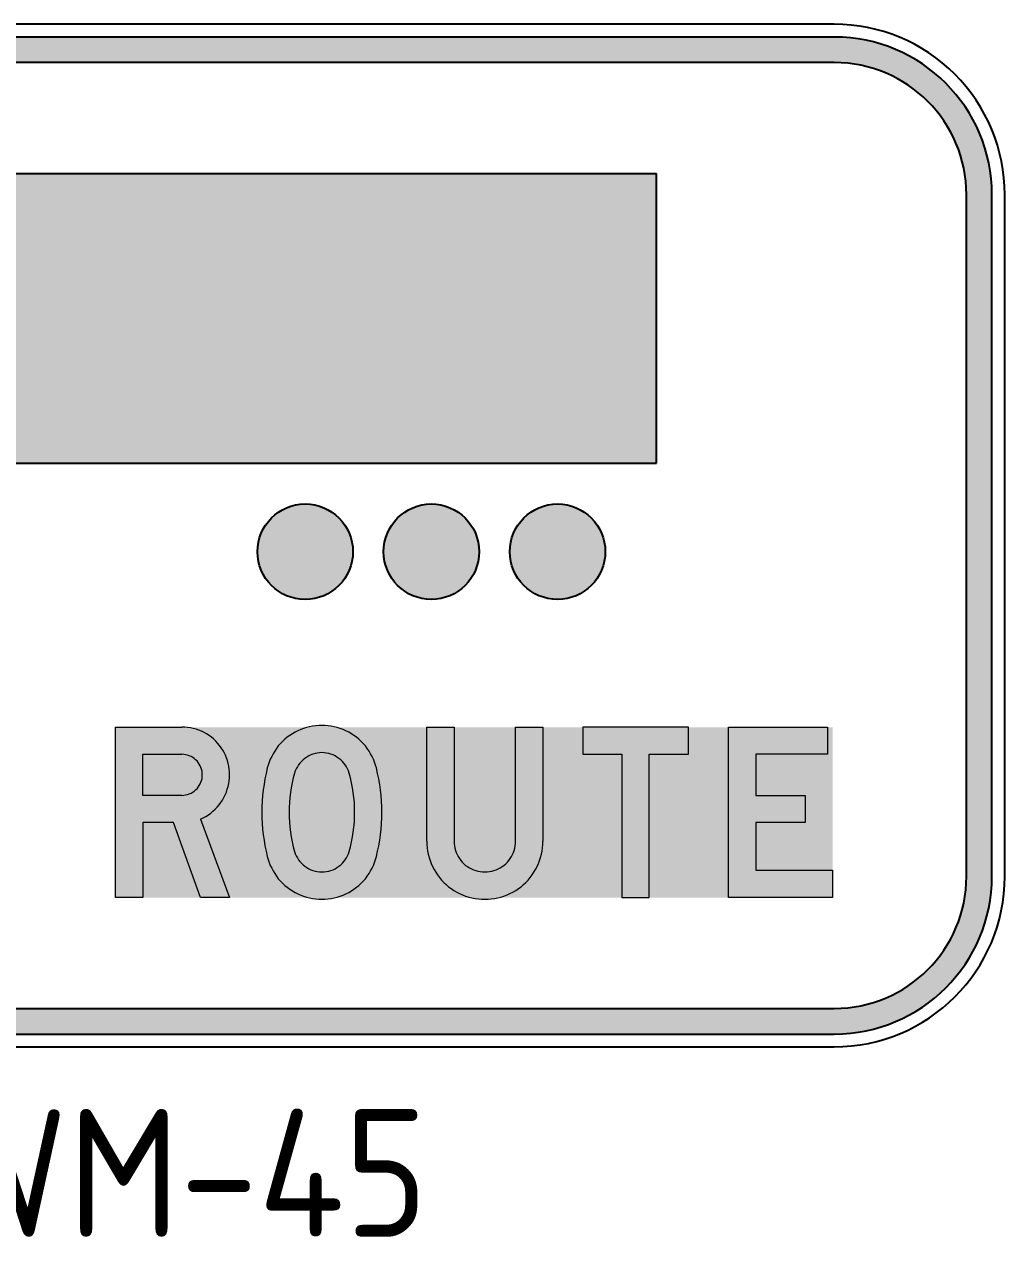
# Model space of a CAD drawing. Extents: x 273.5 to 311.8, y 100.2 to 123.9.
# Drawn here: x 292.65 to 311.81, y 100.18 to 123.89 of the extents above; entities that cross this region are included whole.
import ezdxf
from ezdxf.enums import TextEntityAlignment as Align

# ---------------------------------------------------------------- set-up
doc = ezdxf.new("R2010")
doc.units = 0
doc.header["$LTSCALE"] = 12
doc.header["$MEASUREMENT"] = 0
doc.layers.add('L18', color=4, linetype='CONTINUOUS')
doc.layers.add('T25', color=1, linetype='CONTINUOUS')
doc.styles.add('ISO', font='iso')

msp = doc.modelspace()

# ---------------------------------------------------------------- hatches: boundary and pattern name
at = {"layer": 'L18'}
h = msp.add_hatch(color=256, dxfattribs=at)
edge = h.paths.add_edge_path(flags=16)
edge.add_line((311.0623909485686, 107.2241624830138), (311.0623909485686, 120.5575599830138))
edge.add_arc((308.4790584485686, 120.5575599830138), 2.583332499999983, 0, 90)
edge.add_line((308.4790584485686, 123.1408924830138), (276.8122184485686, 123.1408924830138))
edge.add_arc((276.8122184485686, 120.5575599830138), 2.583332499999983, 90, 180.0000000000003)
edge.add_line((274.2288859485686, 120.5575599830138), (274.2288859485686, 107.2241624830138))
edge.add_arc((276.8122184485686, 107.2241624830138), 2.583332499999983, 180, 270)
edge.add_line((276.8122184485686, 104.6408299830138), (308.4790584485686, 104.6408299830138))
edge.add_arc((308.4790584485687, 107.2241624830139), 2.58333250000004, 269.9999999999987, 359.9999999999991)
edge = h.paths.add_edge_path()
edge.add_line((311.5623909485686, 107.2241624830138), (311.5623909485686, 120.5575599830138))
edge.add_arc((308.4790584485686, 120.5575599830138), 3.083332499999983, 0, 90)
edge.add_line((308.4790584485686, 123.6408924830138), (276.8122184485686, 123.6408924830138))
edge.add_arc((276.8122184485686, 120.5575599830138), 3.083332499999997, 90, 180)
edge.add_line((273.7288859485686, 120.5575599830138), (273.7288859485686, 107.2241624830138))
edge.add_arc((276.8122184485686, 107.2241624830138), 3.083332499999983, 180, 270)
edge.add_line((276.8122184485686, 104.1408299830138), (308.4790584485686, 104.1408299830138))
edge.add_arc((308.4790584485687, 107.2241624830138), 3.083332500000026, 269.9999999999989, 359.9999999999995)
h = msp.add_hatch(color=256, dxfattribs=at)
edge = h.paths.add_edge_path()
edge.add_arc((283.1705910735687, 113.5741929830138), 0.9333380000000046, 0, 360)
edge = h.paths.add_edge_path()
edge.add_arc((288.0039485735687, 113.5741929830138), 0.9333380000000046, 0, 360)
edge = h.paths.add_edge_path()
edge.add_arc((290.4706275735687, 113.5741929830138), 0.9333380000000046, 0, 360)
edge = h.paths.add_edge_path()
edge.add_arc((298.1373242401938, 113.5741929830138), 0.9333380000000046, 0, 360)
edge = h.paths.add_edge_path()
edge.add_arc((300.6040115735688, 113.5741929830138), 0.9333380000000046, 0, 360)
edge = h.paths.add_edge_path()
edge.add_arc((303.0706905735688, 113.5741929830138), 0.9333380000000046, 0, 360)
h.paths.add_polyline_path([(286.0706055735687, 115.3075349830138), (305.0040335735688, 115.3075349830138), (305.0040335735688, 120.9742299830139), (286.0706055735687, 120.9742299830139)])
edge = h.paths.add_edge_path()
edge.add_line((280.6372450735687, 113.5741929830138), (281.7372505735687, 113.5741929830138))
edge.add_arc((283.1705910735687, 113.5741929830138), 1.433340500000007, 90, 180, ccw=False)
edge.add_line((283.1705910735687, 115.0075334830138), (284.2372630735687, 115.0075334830138))
edge.add_line((284.2372630735687, 115.0075334830138), (284.2372630735687, 118.9742199830139))
edge.add_arc((283.9039280735687, 118.9742199830139), 0.3333350000000016, 0, 90)
edge.add_line((283.9039280735687, 119.3075549830138), (282.4203898536472, 119.3075549830138))
edge.add_arc((282.4203898536472, 118.9742199830139), 0.3333350000000016, 89.99999999999997, 156)
edge.add_line((282.1158731785239, 119.1097995419335), (281.1874313127515, 117.0244849689766))
edge.add_arc((280.8829146376282, 117.1600645278963), 0.3333350000000016, 300, 336, ccw=False)
edge.add_line((281.0495821376282, 116.8713879499258), (280.4705775735687, 116.537099509004))
edge.add_arc((280.6372450735687, 116.2484229310335), 0.3333350000000016, 120, 180)
edge.add_line((280.3039100735687, 116.2484229310335), (280.3039100735687, 113.9075279830138))
edge.add_arc((280.6372450735687, 113.9075279830138), 0.3333350000000016, 180, 270)
edge = h.paths.add_edge_path(flags=16)
edge.add_line((282.4629547681562, 118.7420082624737), (281.973200765559, 117.6420027624737))
edge.add_arc((282.1254591031206, 117.5742129830139), 0.1666675000000008, 156, 269.9999999999999)
edge.add_line((282.1254591031206, 117.4075454830138), (283.6039265735687, 117.4075454830138))
edge.add_arc((283.6039265735687, 117.5742129830138), 0.1666675000000008, 269.9999999999999, 360)
edge.add_line((283.7705940735687, 117.5742129830138), (283.7705940735687, 118.6742184830138))
edge.add_arc((283.6039265735687, 118.6742184830138), 0.1666675000000008, 0, 89.99999999999987)
edge.add_line((283.6039265735687, 118.8408859830138), (282.6152131057178, 118.8408859830138))
edge.add_arc((282.6152131057178, 118.6742184830138), 0.1666675000000008, 89.99999999999993, 156)
h.paths.add_polyline_path([(284.6372650735687, 115.0075334830138), (286.901336727057, 115.0075334830138), (286.901336727057, 114.5075309830138), (284.6372650735687, 114.5075309830138)])
h = msp.add_hatch(color=256, dxfattribs=at)
h.paths.add_polyline_path([(289.0983312785423, 110.1437233713583), (289.6330935094542, 110.1437233713583), (289.6330935094542, 108.809316683008), (290.6301501923226, 110.1437233713583), (291.2973535364978, 110.1437233713583), (290.2977979646998, 108.809316683008), (291.3973090936776, 106.8102055394122), (290.7975757505988, 106.8102055394122), (289.9654457370771, 108.344523342122), (289.6330935094542, 107.8772311123065), (289.6330935094542, 106.8102055394122), (289.0983312785423, 106.8102055394122)])
h.paths.add_polyline_path([(276.8587733018767, 110.1437233713583), (276.8587733018767, 109.6114600293759), (277.6259322032316, 109.6114600293759), (277.6259322032316, 106.8102055394122), (278.158195545214, 106.8102055394122), (278.158195545214, 109.6114600293759), (278.9253544465689, 109.6114600293759), (278.9253544465689, 110.1437233713583)])
edge = h.paths.add_edge_path()
edge.add_line((294.4227069929578, 106.8074924830138), (308.449955159151, 106.8074924830138))
edge.add_line((308.449955159151, 106.8074924830138), (308.449955159151, 110.1408424830138))
edge.add_line((308.449955159151, 110.1408424830138), (294.4227069929578, 110.1408424830138))
h.paths.add_polyline_path([(305.583274159151, 105.9741549830138), (309.283292659151, 105.9741549830138), (309.283292659151, 110.9741799830138), (305.583274159151, 110.9741799830138)], flags=9)
h.paths.add_polyline_path([(302.7331652117078, 105.9741549830138), (306.4665172117078, 105.9741549830138), (306.4665172117078, 110.9741799830138), (302.7331652117078, 110.9741799830138)], flags=9)
h.paths.add_polyline_path([(299.3791167367056, 105.6368829554548), (303.9203467918237, 105.6368829554548), (303.9203467918237, 111.0416343885256), (299.3791167367056, 111.0416343885256)], flags=9)
h.paths.add_polyline_path([(296.3085088938839, 105.6469879928563), (300.6153545749863, 105.6469879928563), (300.6153545749863, 111.3013469731713), (296.3085088938839, 111.3013469731713)], flags=9)
h.paths.add_polyline_path([(293.5406815854775, 105.9254670755335), (297.7328285303594, 105.9254670755335), (297.7328285303594, 111.2176195204154), (293.5406815854775, 111.2176195204154)], flags=9)
h.paths.add_polyline_path([(287.5090379193836, 109.4765200271832), (287.4765523633002, 109.5065066943371), (287.4415679182873, 109.5339944725615), (287.4065834732743, 109.5589833618565), (287.3666012504024, 109.5814733622219), (287.3266190275305, 109.5989655847284), (287.284137915729, 109.6139589183054), (287.2416568039276, 109.6264533629529), (287.1991756921262, 109.6364489186708), (287.1541956913953, 109.6414466965298), (287.1117145795939, 109.6439455854593), (287.066734578863, 109.6414466965298), (287.0217545781321, 109.6364489186708), (286.9792734663307, 109.6264533629529), (286.9367923545293, 109.6139589183054), (286.8943112427279, 109.5989655847284), (286.854329019856, 109.5814733622219), (286.8143467969841, 109.5589833618565), (286.7793623519711, 109.5339944725615), (286.7443779069582, 109.5065066943371), (286.7118923508748, 109.4765200271832), (286.6819056837209, 109.4465333600292), (286.6544179054964, 109.4115489150163), (286.6294290162015, 109.3765644700034), (286.606939015836, 109.3390811360609), (286.5869479044, 109.299098913189), (286.5694556818935, 109.2591166903171), (286.5544623483166, 109.2191344674452), (286.5444667925986, 109.1766533556438), (286.5219767922331, 109.0791966873935), (286.5044845697267, 108.9792411302137), (286.4894912361497, 108.8792855730339), (286.4769967915022, 108.7793300158541), (286.4695001247138, 108.6793744586743), (286.4645023468548, 108.576920012565), (286.4620034579253, 108.4769644553852), (286.4645023468548, 108.3770088982054), (286.4695001247138, 108.2745544520962), (286.4769967915022, 108.1745988949164), (286.4894912361497, 108.0746433377366), (286.5044845697267, 107.9746877805568), (286.5219767922331, 107.874732223377), (286.5444667925986, 107.7772755551267), (286.5544623483166, 107.7347944433253), (286.5694556818935, 107.6948122204534), (286.5869479044, 107.6548299975814), (286.606939015836, 107.6148477747095), (286.6294290162015, 107.5773644407671), (286.6544179054964, 107.5423799957542), (286.6819056837209, 107.5098944396707), (286.7118923508748, 107.4774088835873), (286.7443779069582, 107.4474222164334), (286.7793623519711, 107.4199344382089), (286.8143467969841, 107.394945548914), (286.854329019856, 107.3724555485485), (286.8943112427279, 107.3549633260421), (286.9367923545293, 107.3399699924651), (286.9792734663307, 107.3274755478176), (287.0217545781321, 107.3174799920996), (287.066734578863, 107.3124822142406), (287.1117145795939, 107.3099833253112), (287.1541956913953, 107.3124822142406), (287.1991756921262, 107.3174799920996), (287.2416568039276, 107.3274755478176), (287.284137915729, 107.3399699924651), (287.3266190275305, 107.3549633260421), (287.3666012504024, 107.3724555485485), (287.4065834732743, 107.394945548914), (287.4415679182873, 107.4199344382089), (287.4765523633002, 107.4474222164334), (287.5090379193836, 107.4774088835873), (287.541523475467, 107.5098944396707), (287.5690112536915, 107.5473777736132), (287.5915012540569, 107.5848611075556), (287.6139912544224, 107.6248433304275), (287.6289845879994, 107.6673244422289), (287.6439779215763, 107.7098055540303), (288.1762412635587, 107.5773644407671), (288.1587490410523, 107.5198899953887), (288.1387579296163, 107.4649144389398), (288.1162679292509, 107.4099388824909), (288.0912790399559, 107.3574622149715), (288.061292372802, 107.3049855474522), (288.031305705648, 107.2550077688623), (287.9963212606351, 107.2075288792019), (287.9588379266927, 107.162548878471), (287.9188557038208, 107.11756887774), (287.8763745920194, 107.0775866548681), (287.828895702359, 107.0351055430667), (287.7764190348396, 106.9951233201948), (287.7239423673202, 106.9576399862524), (287.6689668108713, 106.9251544301689), (287.6114923654929, 106.895167763015), (287.551519031185, 106.8676799847906), (287.4915456968772, 106.8426910954956), (287.4290734736398, 106.8226999840597), (287.3666012504024, 106.8077066504827), (287.304129027165, 106.7927133169057), (287.2391579149981, 106.7852166501172), (287.1741868028313, 106.7777199833288), (287.1117145795939, 106.7777199833288), (287.0467434674271, 106.7777199833288), (286.9817723552602, 106.7852166501172), (286.9168012430933, 106.7927133169057), (286.854329019856, 106.8077066504827), (286.7918567966186, 106.8226999840597), (286.7293845733813, 106.8426910954956), (286.6694112390734, 106.8676799847906), (286.6094379047655, 106.895167763015), (286.5519634593871, 106.9251544301689), (286.4969879029382, 106.9576399862524), (286.4445112354188, 106.9951233201948), (286.3920345678994, 107.0351055430667), (286.344555678239, 107.0775866548681), (286.2995756775081, 107.122566655599), (286.2570945657067, 107.1675466563299), (286.2171123428348, 107.2175244349198), (286.1796290088923, 107.2700011024392), (286.1471434528089, 107.3224777699586), (286.1146578967255, 107.379952215337), (286.087170118501, 107.4349277717859), (286.0646801181356, 107.4949011060938), (286.0421901177701, 107.5548744404016), (286.0246978952637, 107.6148477747095), (286.0122034506162, 107.6773199979469), (285.9897134502507, 107.7997655554921), (285.9722212277443, 107.9222111130374), (285.9572278941673, 108.0446566705826), (285.9472323384493, 108.1671022281279), (285.9397356716609, 108.2920466746026), (285.9372367827314, 108.4144922321479), (285.9372367827314, 108.5394366786226), (285.9397356716609, 108.6618822361679), (285.9472323384493, 108.7868266826426), (285.9572278941673, 108.9092722401878), (285.9722212277443, 109.0317177977331), (285.9897134502507, 109.1541633552783), (286.0122034506162, 109.2766089128236), (286.0246978952637, 109.3390811360609), (286.0421901177701, 109.3990544703688), (286.0646801181356, 109.4590278046767), (286.087170118501, 109.5190011389846), (286.1146578967255, 109.576475584363), (286.1471434528089, 109.6314511408118), (286.1796290088923, 109.6839278083312), (286.2171123428348, 109.7364044758506), (286.2570945657067, 109.7863822544405), (286.2995756775081, 109.8313622551714), (286.344555678239, 109.8763422559023), (286.3920345678994, 109.9188233677038), (286.4445112354188, 109.9588055905757), (286.4969879029382, 109.9962889245181), (286.5519634593871, 110.0287744806015), (286.6094379047655, 110.061260036685), (286.6694112390734, 110.0862489259799), (286.7293845733813, 110.1112378152748), (286.7918567966186, 110.1312289267108), (286.854329019856, 110.1462222602878), (286.9168012430933, 110.1612155938647), (286.9817723552602, 110.1687122606532), (287.0467434674271, 110.1762089274417), (287.1117145795939, 110.1762089274417), (287.1741868028313, 110.1762089274417), (287.2391579149981, 110.1687122606532), (287.304129027165, 110.1612155938647), (287.3666012504024, 110.1462222602878), (287.4290734736398, 110.1312289267108), (287.4915456968772, 110.1112378152748), (287.551519031185, 110.0862489259799), (287.6114923654929, 110.061260036685), (287.6689668108713, 110.0287744806015), (287.7239423673202, 109.9962889245181), (287.7764190348396, 109.9588055905757), (287.828895702359, 109.9188233677038), (287.8763745920194, 109.8763422559023), (287.9238534816798, 109.8313622551714), (287.9663345934812, 109.783883365511), (288.0088157052826, 109.7314066979916), (288.046299039225, 109.6789300304722), (288.0812834842379, 109.6239544740234), (288.1137690403214, 109.5689789175745), (288.1437557074753, 109.5115044721961), (287.6439779215763, 109.2766089128236), (287.6239868101404, 109.3215889135545), (287.5989979208454, 109.3640700253559), (287.571510142621, 109.4040522482278), (287.5440223643965, 109.4415355821702)])
h.paths.add_polyline_path([(281.0069289248381, 108.809316683008), (280.2397700234832, 108.809316683008), (280.2397700234832, 109.6114600293759), (281.0069289248381, 109.6114600293759), (281.0444122587805, 109.6089611404464), (281.0793967037935, 109.6039633625874), (281.1168800377359, 109.5964666957989), (281.1518644827488, 109.5839722511514), (281.1843500388322, 109.5689789175745), (281.2168355949157, 109.551486695068), (281.2468222620696, 109.5289966947026), (281.2768089292235, 109.5065066943371), (281.3017978185185, 109.4815178050422), (281.3267867078134, 109.4515311378882), (281.3467778192494, 109.4215444707343), (281.3642700417558, 109.3890589146508), (281.3792633753328, 109.3540744696379), (281.3917578199803, 109.319090024625), (281.3992544867688, 109.2841055796121), (281.4042522646278, 109.2466222456696), (281.4067511535573, 109.2091389117272), (281.4042522646278, 109.1741544667143), (281.3992544867688, 109.1366711327719), (281.3917578199803, 109.1016866877589), (281.3792633753328, 109.066702242746), (281.3642700417558, 109.0317177977331), (281.3467778192494, 108.9992322416497), (281.3267867078134, 108.9692455744957), (281.3017978185185, 108.9392589073418), (281.2768089292235, 108.9142700180468), (281.2468222620696, 108.8892811287519), (281.2168355949157, 108.8692900173159), (281.1843500388322, 108.8517977948095), (281.1518644827488, 108.8368044612325), (281.1168800377359, 108.824310016585), (281.0793967037935, 108.8168133497965), (281.0444122587805, 108.8118155719375)], flags=16)
h.paths.add_polyline_path([(281.3717667085443, 108.344523342122), (281.9390144955397, 106.8102055394122), (281.3717667085443, 106.8102055394122), (280.8395033665619, 108.2770533410256), (280.2397700234832, 108.2770533410256), (280.2397700234832, 106.8102055394122), (279.7075066815008, 106.8102055394122), (279.7075066815008, 110.1437233713583), (281.0069289248381, 110.1437233713583), (281.0619044812869, 110.1412244824288), (281.1193789266654, 110.1362267045698), (281.1743544831143, 110.1287300377813), (281.2293300395631, 110.1162355931338), (281.284305596012, 110.1037411484864), (281.3367822635314, 110.0837500370504), (281.3892589310508, 110.0637589256145), (281.4417355985702, 110.0387700363195), (281.4892144882306, 110.0112822580951), (281.536693377891, 109.9787967020116), (281.5816733786219, 109.9463111459282), (281.6266533793528, 109.9113267009153), (281.6666356022247, 109.8713444780433), (281.7066178250966, 109.8313622551714), (281.7416022701095, 109.7863822544405), (281.7765867151224, 109.7414022537096), (281.8065733822764, 109.6939233640492), (281.8340611605009, 109.6439455854593), (281.8590500497958, 109.5939678068694), (281.8790411612318, 109.54149113935), (281.8990322726677, 109.4890144718306), (281.9140256062447, 109.4340389153817), (281.9240211619627, 109.3790633589329), (281.9315178287512, 109.324087802484), (281.9365156066102, 109.2666133571056), (281.9390144955397, 109.2091389117272), (281.9365156066102, 109.1516644663488), (281.9315178287512, 109.0941900209705), (281.9240211619627, 109.0392144645216), (281.9115267173152, 108.9817400191432), (281.8965333837382, 108.9267644626943), (281.8765422723023, 108.8717889062454), (281.8540522719368, 108.819312238726), (281.8290633826418, 108.7668355712066), (281.8015756044174, 108.7168577926167), (281.769090048334, 108.6693789029563), (281.734105603321, 108.6219000132959), (281.6966222693786, 108.576920012565), (281.6566400465067, 108.5369377896931), (281.6166578236348, 108.4969555668212), (281.5716778229039, 108.4594722328788), (281.5241989332435, 108.4269866767953), (281.4742211546536, 108.3970000096414), (281.4242433760637, 108.369512231417)])
h.paths.add_polyline_path([(282.8261200655103, 107.9097166683899), (282.8261200655103, 110.1437233713583), (283.3583834074927, 110.1437233713583), (283.3583834074927, 107.9097166683899), (283.3608822964222, 107.864736667659), (283.3658800742812, 107.8197566669281), (283.3733767410697, 107.7772755551267), (283.3858711857172, 107.7322955543958), (283.3983656303647, 107.6898144425944), (283.4183567418006, 107.6498322197224), (283.4383478532366, 107.6098499968505), (283.4633367425315, 107.5723666629081), (283.4883256318265, 107.5348833289657), (283.5183122989804, 107.5023977728823), (283.5507978550638, 107.4699122167988), (283.5832834111472, 107.4399255496449), (283.6207667450897, 107.4149366603499), (283.6582500790321, 107.389947771055), (283.698232301904, 107.369956659619), (283.7382145247759, 107.3499655481831), (283.7806956365773, 107.3374711035356), (283.8256756373082, 107.3249766588881), (283.8681567491096, 107.3174799920996), (283.9131367498405, 107.3124822142406), (283.9581167505714, 107.3099833253112), (284.0030967513023, 107.3124822142406), (284.0480767520333, 107.3174799920996), (284.0930567527642, 107.3249766588881), (284.1355378645656, 107.3374711035356), (284.178018976367, 107.3499655481831), (284.2180011992389, 107.369956659619), (284.2579834221108, 107.389947771055), (284.2979656449828, 107.4149366603499), (284.3329500899957, 107.4399255496449), (284.3679345350086, 107.4699122167988), (284.3979212021626, 107.5023977728823), (284.4279078693165, 107.5348833289657), (284.455395647541, 107.5723666629081), (284.4778856479064, 107.6098499968505), (284.5003756482719, 107.6498322197224), (284.5178678707783, 107.6898144425944), (284.5328612043553, 107.7322955543958), (284.5428567600733, 107.7772755551267), (284.5528523157913, 107.8197566669281), (284.5578500936502, 107.864736667659), (284.5578500936502, 107.9097166683899), (284.5578500936502, 110.1437233713583), (285.0901134356326, 110.1437233713583), (285.0901134356326, 107.9097166683899), (285.0901134356326, 107.8472444451525), (285.0851156577736, 107.7822733329857), (285.0751201020556, 107.7198011097483), (285.0626256574081, 107.6573288865109), (285.0476323238312, 107.5948566632736), (285.0301401013247, 107.5348833289657), (285.0076501009593, 107.4749099946578), (284.9801623227348, 107.4174355492794), (284.9526745445104, 107.359961103901), (284.920188988427, 107.3049855474522), (284.885204543414, 107.2525088799328), (284.8452223205421, 107.2025311013429), (284.8052400976702, 107.152553322753), (284.7602600969393, 107.1075733220221), (284.7152800962084, 107.0625933212912), (284.6653023176185, 107.0226110984192), (284.6153245390286, 106.9851277644768), (284.5628478715092, 106.9501433194639), (284.5078723150604, 106.9176577633805), (284.450397869682, 106.8876710962265), (284.3929234243036, 106.8626822069316), (284.3329500899957, 106.8401922065661), (284.2729767556878, 106.8202010951302), (284.2105045324504, 106.8052077615532), (284.1480323092131, 106.7927133169057), (284.0855600859757, 106.7827177611877), (284.0230878627383, 106.7777199833288), (283.9581167505714, 106.7777199833288), (283.8956445273341, 106.7777199833288), (283.8306734151672, 106.7827177611877), (283.7682011919298, 106.7927133169057), (283.7057289686925, 106.8052077615532), (283.6432567454551, 106.8202010951302), (283.5832834111472, 106.8401922065661), (283.5233100768394, 106.8626822069316), (283.465835631461, 106.8876710962265), (283.4083611860826, 106.9176577633805), (283.3558845185632, 106.9501433194639), (283.3009089621144, 106.9851277644768), (283.2509311835244, 107.0226110984192), (283.203452293864, 107.0625933212912), (283.1559734042036, 107.1075733220221), (283.1134922924022, 107.152553322753), (283.0710111806008, 107.2025311013429), (283.0335278466584, 107.2525088799328), (282.9985434016455, 107.3049855474522), (282.966057845562, 107.359961103901), (282.936071178408, 107.4174355492794), (282.9110822891131, 107.4749099946578), (282.8885922887476, 107.5348833289657), (282.8686011773117, 107.5948566632736), (282.8536078437347, 107.6573288865109), (282.8411133990872, 107.7198011097483), (282.8336167322988, 107.7822733329857), (282.8286189544398, 107.8472444451525)])
h = msp.add_hatch(color=256, dxfattribs=at)
h.paths.add_polyline_path([(303.5643992913879, 110.1437233713583), (303.5643992913879, 109.6114600293759), (304.3290593038133, 109.6114600293759), (304.3290593038133, 106.8102055394122), (304.8638215347252, 106.8102055394122), (304.8638215347252, 109.6114600293759), (305.6284815471506, 109.6114600293759), (305.6284815471506, 110.1437233713583)])
h.paths.add_polyline_path([(306.413132671012, 110.1437233713583), (308.3447738135115, 110.1437233713583), (308.3447738135115, 109.6114600293759), (306.9453960129944, 109.6114600293759), (306.9453960129944, 108.809316683008), (307.9099671397794, 108.809316683008), (307.9099671397794, 108.2770533410256), (306.9453960129944, 108.2770533410256), (306.9453960129944, 107.3449677703241), (308.4447293706913, 107.3449677703241), (308.4447293706913, 106.8102055394122), (306.413132671012, 106.8102055394122)])
h.paths.add_polyline_path([(296.0927213921983, 108.344523342122), (296.6599691791937, 106.8102055394122), (296.0927213921983, 106.8102055394122), (295.560458050216, 108.2770533410256), (294.9607247071372, 108.2770533410256), (294.9607247071372, 106.8102055394122), (294.4284613651548, 106.8102055394122), (294.4284613651548, 110.1437233713583), (295.7253847195626, 110.1437233713583), (295.782859164941, 110.1412244824288), (295.8378347213899, 110.1362267045698), (295.8953091667682, 110.1287300377813), (295.9502847232171, 110.1162355931338), (296.005260279666, 110.1037411484864), (296.0577369471854, 110.0837500370504), (296.1102136147048, 110.0637589256145), (296.1601913932947, 110.0387700363195), (296.2101691718846, 110.0112822580951), (296.257648061545, 109.9787967020116), (296.3026280622759, 109.9463111459282), (296.3451091740773, 109.9113267009153), (296.3875902858787, 109.8713444780433), (296.4250736198211, 109.8313622551714), (296.4625569537636, 109.7863822544405), (296.495042509847, 109.7414022537096), (296.5250291770009, 109.6939233640492), (296.5525169552254, 109.6439455854593), (296.5775058445204, 109.5939678068694), (296.5999958448858, 109.54149113935), (296.6174880673923, 109.4890144718306), (296.6324814009693, 109.4340389153817), (296.6449758456167, 109.3790633589329), (296.6524725124052, 109.324087802484), (296.6574702902642, 109.2666133571056), (296.6599691791937, 109.2091389117272), (296.6574702902642, 109.1516644663488), (296.6524725124052, 109.0941900209705), (296.6424769566872, 109.0392144645216), (296.6324814009693, 108.9817400191432), (296.6149891784628, 108.9267644626943), (296.5974969559563, 108.8717889062454), (296.5750069555909, 108.819312238726), (296.5500180662959, 108.7668355712066), (296.5200313991419, 108.7168577926167), (296.490044731988, 108.6693789029563), (296.4550602869751, 108.6219000132959), (296.4175769530327, 108.576920012565), (296.3775947301608, 108.5369377896931), (296.3351136183593, 108.4969555668212), (296.2901336176284, 108.4594722328788), (296.2451536168975, 108.4269866767953), (296.1951758383076, 108.3970000096414), (296.1451980597177, 108.369512231417)])
h.paths.add_polyline_path([(298.4641669862889, 109.6439455854593), (298.419186985558, 109.6414466965298), (298.3742069848271, 109.6364489186708), (298.3317258730257, 109.6264533629529), (298.2892447612243, 109.6139589183054), (298.2467636494229, 109.5989655847284), (298.2067814265509, 109.5789744732924), (298.166799203679, 109.556484472927), (298.1318147586661, 109.5314955836321), (298.0968303136532, 109.5040078054076), (298.0643447575698, 109.4740211382537), (298.0343580904158, 109.4390366932407), (298.0068703121914, 109.4040522482278), (297.9843803118259, 109.3665689142854), (297.9618903114605, 109.3265866914135), (297.944398088954, 109.2866044685416), (297.929404755377, 109.2441233567401), (297.9044158660821, 109.1491655774193), (297.8819258657167, 109.0542077980985), (297.8644336432102, 108.9592500187777), (297.8494403096332, 108.8642922394569), (297.8369458649858, 108.7668355712066), (297.8294491981973, 108.6718777918858), (297.8244514203383, 108.5744211236355), (297.8219525314088, 108.4769644553852), (297.8244514203383, 108.3795077871349), (297.8294491981973, 108.2820511188846), (297.8369458649858, 108.1870933395638), (297.8494403096332, 108.0896366713135), (297.8644336432102, 107.9946788919927), (297.8819258657167, 107.8997211126719), (297.9044158660821, 107.8047633333511), (297.929404755377, 107.7098055540303), (297.944398088954, 107.6673244422289), (297.9618903114605, 107.627342219357), (297.9843803118259, 107.5873599964851), (298.0068703121914, 107.5498766625427), (298.0343580904158, 107.5148922175297), (298.0643447575698, 107.4824066614463), (298.0968303136532, 107.4499211053629), (298.1318147586661, 107.4224333271384), (298.166799203679, 107.3974444378435), (298.2067814265509, 107.374954437478), (298.2467636494229, 107.3549633260421), (298.2892447612243, 107.3399699924651), (298.3317258730257, 107.3274755478176), (298.3742069848271, 107.3174799920996), (298.419186985558, 107.3124822142406), (298.4641669862889, 107.3099833253112), (298.5091469870198, 107.3124822142406), (298.5516280988213, 107.3174799920996), (298.5966080995522, 107.3274755478176), (298.6390892113536, 107.3399699924651), (298.681570323155, 107.3549633260421), (298.7215525460269, 107.374954437478), (298.7590358799694, 107.3974444378435), (298.7965192139118, 107.4224333271384), (298.8315036589247, 107.4499211053629), (298.8639892150081, 107.4824066614463), (298.8914769932326, 107.5148922175297), (298.918964771457, 107.5498766625427), (298.943953660752, 107.5873599964851), (298.9639447721879, 107.627342219357), (298.9814369946944, 107.6673244422289), (298.9964303282713, 107.7098055540303), (299.0214192175663, 107.8047633333511), (299.0439092179317, 107.8997211126719), (299.0614014404382, 107.9946788919927), (299.0763947740152, 108.0896366713135), (299.0888892186626, 108.1870933395638), (299.0988847743806, 108.2820511188846), (299.1038825522396, 108.3795077871349), (299.1038825522396, 108.4769644553852), (299.1038825522396, 108.5744211236355), (299.0988847743806, 108.6718777918858), (299.0888892186626, 108.7668355712066), (299.0763947740152, 108.8642922394569), (299.0614014404382, 108.9592500187777), (299.0439092179317, 109.0542077980985), (299.0214192175663, 109.1491655774193), (298.9964303282713, 109.2441233567401), (298.9814369946944, 109.2866044685416), (298.9639447721879, 109.3265866914135), (298.943953660752, 109.3665689142854), (298.918964771457, 109.4040522482278), (298.8914769932326, 109.4390366932407), (298.8639892150081, 109.4740211382537), (298.8315036589247, 109.5040078054076), (298.7965192139118, 109.5314955836321), (298.7590358799694, 109.556484472927), (298.7215525460269, 109.5789744732924), (298.681570323155, 109.5989655847284), (298.6390892113536, 109.6139589183054), (298.5966080995522, 109.6264533629529), (298.5516280988213, 109.6364489186708), (298.5091469870198, 109.6414466965298)], flags=16)
h.paths.add_polyline_path([(298.4641669862889, 110.1762089274417), (298.4016947630516, 110.1762089274417), (298.3417214287437, 110.1712111495827), (298.2817480944358, 110.1637144827942), (298.2217747601279, 110.1512200381468), (298.1643003147495, 110.1362267045698), (298.1043269804417, 110.1187344820633), (298.0493514239928, 110.0962444816979), (297.9918769786144, 110.0712555924029), (297.939400311095, 110.0437678141785), (297.8869236435756, 110.0137811470246), (297.8344469760563, 109.9812955909411), (297.7869680863959, 109.9463111459282), (297.7394891967355, 109.9063289230563), (297.6945091960046, 109.8638478112549), (297.6520280842032, 109.8213666994534), (297.6120458613312, 109.7763866987225), (297.5745625273888, 109.7264089201326), (297.5420769713053, 109.6764311415427), (297.5095914152219, 109.6239544740234), (297.4821036369975, 109.571477806504), (297.454615858773, 109.5165022500551), (297.4321258584076, 109.4590278046767), (297.4146336359011, 109.4015533592983), (297.3971414133946, 109.3440789139199), (297.3721525240997, 109.2366266899517), (297.3496625237343, 109.1291744659834), (297.3321703012278, 109.0217222420151), (297.3146780787213, 108.9142700180468), (297.3046825230034, 108.8043189051491), (297.2946869672854, 108.6968666811808), (297.2896891894264, 108.586915568283), (297.2871903004969, 108.4769644553852), (297.2896891894264, 108.3670133424875), (297.2946869672854, 108.2570622295897), (297.3046825230034, 108.1496100056214), (297.3146780787213, 108.0396588927236), (297.3321703012278, 107.9322066687554), (297.3496625237343, 107.8247544447871), (297.3721525240997, 107.7173022208188), (297.3971414133946, 107.6098499968505), (297.4146336359011, 107.5523755514722), (297.4321258584076, 107.4949011060938), (297.454615858773, 107.4374266607154), (297.4821036369975, 107.3824511042665), (297.5095914152219, 107.3299744367471), (297.5420769713053, 107.2774977692277), (297.5745625273888, 107.2275199906378), (297.6120458613312, 107.1775422120479), (297.6520280842032, 107.132562211317), (297.6945091960046, 107.0900810995156), (297.7394891967355, 107.0475999877142), (297.7869680863959, 107.0101166537718), (297.8344469760563, 106.9726333198294), (297.8869236435756, 106.9401477637459), (297.939400311095, 106.910161096592), (297.9918769786144, 106.8826733183675), (298.0493514239928, 106.8576844290726), (298.1043269804417, 106.8351944287071), (298.1643003147495, 106.8177022062007), (298.2217747601279, 106.8027088726237), (298.2817480944358, 106.7927133169057), (298.3417214287437, 106.7827177611877), (298.4016947630516, 106.7777199833288), (298.4641669862889, 106.7777199833288), (298.5241403205968, 106.7777199833288), (298.5841136549047, 106.7827177611877), (298.6440869892126, 106.7927133169057), (298.7040603235204, 106.8027088726237), (298.7640336578283, 106.8177022062007), (298.8215081032067, 106.8351944287071), (298.8789825485851, 106.8576844290726), (298.933958105034, 106.8826733183675), (298.9889336614829, 106.910161096592), (299.0414103290022, 106.9401477637459), (299.0913881075921, 106.9726333198294), (299.141365886182, 107.0101166537718), (299.1863458869129, 107.0475999877142), (299.2313258876438, 107.0900810995156), (299.2738069994452, 107.132562211317), (299.3137892223172, 107.1775422120479), (299.3512725562596, 107.2275199906378), (299.3862570012725, 107.2774977692277), (299.4162436684264, 107.3299744367471), (299.4462303355804, 107.3824511042665), (299.4712192248753, 107.4374266607154), (299.4937092252408, 107.4949011060938), (299.5137003366768, 107.5523755514722), (299.5286936702537, 107.6098499968505), (299.5536825595487, 107.7173022208188), (299.5761725599141, 107.8247544447871), (299.5961636713501, 107.9322066687554), (299.6111570049271, 108.0396588927236), (299.6236514495745, 108.1496100056214), (299.631148116363, 108.2570622295897), (299.636145894222, 108.3670133424875), (299.6386447831515, 108.4769644553852), (299.636145894222, 108.586915568283), (299.631148116363, 108.6968666811808), (299.6236514495745, 108.8043189051491), (299.6111570049271, 108.9142700180468), (299.5961636713501, 109.0217222420151), (299.5761725599141, 109.1291744659834), (299.5536825595487, 109.2366266899517), (299.5286936702537, 109.3440789139199), (299.5137003366768, 109.4015533592983), (299.4937092252408, 109.4590278046767), (299.4712192248753, 109.5165022500551), (299.4462303355804, 109.571477806504), (299.4162436684264, 109.6239544740234), (299.3862570012725, 109.6764311415427), (299.3512725562596, 109.7264089201326), (299.3137892223172, 109.7763866987225), (299.2738069994452, 109.8213666994534), (299.2313258876438, 109.8638478112549), (299.1863458869129, 109.9063289230563), (299.141365886182, 109.9463111459282), (299.0913881075921, 109.9812955909411), (299.0414103290022, 110.0137811470246), (298.9889336614829, 110.0437678141785), (298.933958105034, 110.0712555924029), (298.8789825485851, 110.0962444816979), (298.8215081032067, 110.1187344820633), (298.7640336578283, 110.1362267045698), (298.7040603235204, 110.1512200381468), (298.6440869892126, 110.1637144827942), (298.5841136549047, 110.1712111495827), (298.5241403205968, 110.1762089274417)])
h.paths.add_polyline_path([(300.5157547974042, 107.9097166683899), (300.5157547974042, 110.1437233713583), (301.0480181393866, 110.1437233713583), (301.0480181393866, 107.9097166683899), (301.0505170283161, 107.864736667659), (301.0555148061751, 107.8197566669281), (301.0630114729636, 107.7772755551267), (301.0755059176111, 107.7322955543958), (301.090499251188, 107.6898144425944), (301.1079914736945, 107.6498322197224), (301.1279825851304, 107.6098499968505), (301.1529714744254, 107.5723666629081), (301.1779603637203, 107.5348833289657), (301.2079470308743, 107.5023977728823), (301.2404325869577, 107.4699122167988), (301.2729181430411, 107.4399255496449), (301.3104014769835, 107.4149366603499), (301.347884810926, 107.389947771055), (301.3878670337979, 107.369956659619), (301.4303481455993, 107.3499655481831), (301.4728292574007, 107.3374711035356), (301.5153103692021, 107.3249766588881), (301.560290369933, 107.3174799920996), (301.6027714817344, 107.3124822142406), (301.6477514824653, 107.3099833253112), (301.6927314831962, 107.3124822142406), (301.7377114839272, 107.3174799920996), (301.7826914846581, 107.3249766588881), (301.8251725964595, 107.3374711035356), (301.8676537082609, 107.3499655481831), (301.9101348200623, 107.369956659619), (301.9501170429342, 107.389947771055), (301.9876003768766, 107.4149366603499), (302.0225848218896, 107.4399255496449), (302.0575692669025, 107.4699122167988), (302.090054822986, 107.5023977728823), (302.1175426012104, 107.5348833289657), (302.1450303794348, 107.5723666629081), (302.1700192687298, 107.6098499968505), (302.1900103801657, 107.6498322197224), (302.2075026026722, 107.6898144425944), (302.2224959362492, 107.7322955543958), (302.2349903808966, 107.7772755551267), (302.2424870476851, 107.8197566669281), (302.2474848255441, 107.864736667659), (302.2474848255441, 107.9097166683899), (302.2474848255441, 110.1437233713583), (302.782247056456, 110.1437233713583), (302.782247056456, 107.9097166683899), (302.7797481675265, 107.8472444451525), (302.7747503896675, 107.7822733329857), (302.767253722879, 107.7198011097483), (302.7547592782315, 107.6573288865109), (302.7372670557251, 107.5948566632736), (302.7197748332186, 107.5348833289657), (302.6972848328531, 107.4749099946578), (302.6697970546287, 107.4174355492794), (302.6423092764043, 107.359961103901), (302.6098237203208, 107.3049855474522), (302.5748392753079, 107.2525088799328), (302.534857052436, 107.2025311013429), (302.4948748295641, 107.152553322753), (302.4523937177627, 107.1075733220221), (302.4049148281023, 107.0625933212912), (302.3574359384419, 107.0226110984192), (302.3049592709225, 106.9851277644768), (302.2524826034031, 106.9501433194639), (302.1975070469542, 106.9176577633805), (302.1400326015759, 106.8876710962265), (302.0825581561975, 106.8626822069316), (302.0225848218896, 106.8401922065661), (301.9626114875817, 106.8202010951302), (301.9001392643443, 106.8052077615532), (301.837667041107, 106.7927133169057), (301.7751948178696, 106.7827177611877), (301.7127225946322, 106.7777199833288), (301.6477514824653, 106.7777199833288), (301.5852792592279, 106.7777199833288), (301.5228070359906, 106.7827177611877), (301.4578359238237, 106.7927133169057), (301.3953637005864, 106.8052077615532), (301.3353903662785, 106.8202010951302), (301.2729181430411, 106.8401922065661), (301.2154436976627, 106.8626822069316), (301.1554703633549, 106.8876710962265), (301.100494806906, 106.9176577633805), (301.0455192504571, 106.9501433194639), (300.9930425829377, 106.9851277644768), (300.9405659154183, 107.0226110984192), (300.8930870257579, 107.0625933212912), (300.8456081360975, 107.1075733220221), (300.8031270242961, 107.152553322753), (300.7606459124947, 107.2025311013429), (300.7231625785523, 107.2525088799328), (300.6881781335393, 107.3049855474522), (300.6556925774559, 107.359961103901), (300.625705910302, 107.4174355492794), (300.600717021007, 107.4749099946578), (300.5782270206415, 107.5348833289657), (300.5582359092056, 107.5948566632736), (300.5432425756286, 107.6573288865109), (300.5307481309811, 107.7198011097483), (300.5232514641926, 107.7822733329857), (300.5182536863337, 107.8472444451525)])
h.paths.add_polyline_path([(295.7253847195626, 108.809316683008), (295.762868053505, 108.8118155719375), (295.8003513874474, 108.8168133497965), (295.8353358324604, 108.824310016585), (295.8703202774733, 108.8368044612325), (295.9053047224862, 108.8517977948095), (295.9377902785697, 108.8692900173159), (295.9677769457236, 108.8892811287519), (295.995264723948, 108.9142700180468), (296.0227525021725, 108.9392589073418), (296.0452425025379, 108.9692455744957), (296.0677325029034, 108.9992322416497), (296.0852247254098, 109.0317177977331), (296.1002180589868, 109.066702242746), (296.1102136147048, 109.1016866877589), (296.1202091704228, 109.1366711327719), (296.1252069482817, 109.1741544667143), (296.1252069482817, 109.2091389117272), (296.1252069482817, 109.2466222456696), (296.1202091704228, 109.2841055796121), (296.1102136147048, 109.319090024625), (296.1002180589868, 109.3540744696379), (296.0852247254098, 109.3890589146508), (296.0677325029034, 109.4215444707343), (296.0452425025379, 109.4515311378882), (296.0227525021725, 109.4815178050422), (295.995264723948, 109.5065066943371), (295.9677769457236, 109.5289966947026), (295.9377902785697, 109.551486695068), (295.9053047224862, 109.5689789175745), (295.8703202774733, 109.5839722511514), (295.8353358324604, 109.5964666957989), (295.8003513874474, 109.6039633625874), (295.762868053505, 109.6089611404464), (295.7253847195626, 109.6114600293759), (294.9607247071372, 109.6114600293759), (294.9607247071372, 108.809316683008)], flags=16)

# ---------------------------------------------------------------- linework, layer by layer
for p, q in [((286.0706055735687, 120.9742299830139), (305.0040335735688, 120.9742299830139)), ((305.0040335735688, 115.3075349830138), (305.0040335735688, 120.9742299830139)), ((286.0706055735687, 115.3075349830138), (305.0040335735688, 115.3075349830138))]:
    msp.add_line(p, q, dxfattribs=at)
for points in [[(311.8123909485686, 107.2241624830138), (311.8123909485686, 120.5575599830138, 0.414213562373095), (308.4790584485686, 123.8908924830138), (276.8122184485686, 123.8908924830138, 0.414213562373095), (273.4788859485686, 120.5575599830138), (273.4788859485686, 107.2241624830138, 0.414213562373095), (276.8122184485686, 103.8908299830138), (308.4790584485686, 103.8908299830138, 0.414213562373095)], [(311.5623909485686, 107.2241624830138), (311.5623909485686, 120.5575599830138, 0.4142135623730944), (308.4790584485686, 123.6408924830138), (276.8122184485686, 123.6408924830138, 0.4142135623730951), (273.7288859485686, 120.5575599830138), (273.7288859485686, 107.2241624830138, 0.414213562373093), (276.8122184485686, 104.1408299830138), (308.4790584485686, 104.1408299830138, 0.4142135623730933)], [(311.0623909485686, 107.2241624830138), (311.0623909485686, 120.5575599830138, 0.4142135623730943), (308.4790584485686, 123.1408924830138), (276.8122184485686, 123.1408924830138, 0.4142135623730966), (274.2288859485686, 120.5575599830138), (274.2288859485686, 107.2241624830138, 0.4142135623730923), (276.8122184485686, 104.6408299830138), (308.4790584485686, 104.6408299830138, 0.4142135623730923)]]:
    msp.add_lwpolyline(points, format="xyb", close=True, dxfattribs=at)
at = {"layer": 'L18', "lineweight": 0}
for points in [[(296.0927213921983, 108.344523342122), (296.6599691791937, 106.8102055394122), (296.0927213921983, 106.8102055394122), (295.560458050216, 108.2770533410256), (294.9607247071372, 108.2770533410256), (294.9607247071372, 106.8102055394122), (294.4284613651548, 106.8102055394122), (294.4284613651548, 110.1437233713583)], [(294.4284613651548, 110.1437233713583), (295.7253847195626, 110.1437233713583)], [(296.6599691791937, 109.2091389117272), (296.6574702902642, 109.2666133571056), (296.6524725124052, 109.324087802484), (296.6449758456167, 109.3790633589329), (296.6324814009693, 109.4340389153817), (296.6174880673923, 109.4890144718306), (296.5999958448858, 109.54149113935), (296.5775058445204, 109.5939678068694), (296.5525169552254, 109.6439455854593), (296.5250291770009, 109.6939233640492), (296.495042509847, 109.7414022537096), (296.4625569537636, 109.7863822544405), (296.4250736198211, 109.8313622551714), (296.3875902858787, 109.8713444780433), (296.3451091740773, 109.9113267009153), (296.3026280622759, 109.9463111459282), (296.257648061545, 109.9787967020116), (296.2101691718846, 110.0112822580951), (296.1601913932947, 110.0387700363195), (296.1102136147048, 110.0637589256145), (296.0577369471854, 110.0837500370504), (296.005260279666, 110.1037411484864), (295.9502847232171, 110.1162355931338), (295.8953091667682, 110.1287300377813), (295.8378347213899, 110.1362267045698), (295.782859164941, 110.1412244824288), (295.7253847195626, 110.1437233713583)], [(298.4641669862889, 110.1762089274417), (298.4016947630516, 110.1762089274417), (298.3417214287437, 110.1712111495827), (298.2817480944358, 110.1637144827942), (298.2217747601279, 110.1512200381468), (298.1643003147495, 110.1362267045698), (298.1043269804417, 110.1187344820633), (298.0493514239928, 110.0962444816979), (297.9918769786144, 110.0712555924029), (297.939400311095, 110.0437678141785), (297.8869236435756, 110.0137811470246), (297.8344469760563, 109.9812955909411), (297.7869680863959, 109.9463111459282), (297.7394891967355, 109.9063289230563), (297.6945091960046, 109.8638478112549), (297.6520280842032, 109.8213666994534), (297.6120458613312, 109.7763866987225), (297.5745625273888, 109.7264089201326), (297.5420769713053, 109.6764311415427), (297.5095914152219, 109.6239544740234), (297.4821036369975, 109.571477806504), (297.454615858773, 109.5165022500551), (297.4321258584076, 109.4590278046767), (297.4146336359011, 109.4015533592983), (297.3971414133946, 109.3440789139199)], [(299.5286936702537, 109.3440789139199), (299.5137003366768, 109.4015533592983), (299.4937092252408, 109.4590278046767), (299.4712192248753, 109.5165022500551), (299.4462303355804, 109.571477806504), (299.4162436684264, 109.6239544740234), (299.3862570012725, 109.6764311415427), (299.3512725562596, 109.7264089201326), (299.3137892223172, 109.7763866987225), (299.2738069994452, 109.8213666994534), (299.2313258876438, 109.8638478112549), (299.1863458869129, 109.9063289230563), (299.141365886182, 109.9463111459282), (299.0913881075921, 109.9812955909411), (299.0414103290022, 110.0137811470246), (298.9889336614829, 110.0437678141785), (298.933958105034, 110.0712555924029), (298.8789825485851, 110.0962444816979), (298.8215081032067, 110.1187344820633), (298.7640336578283, 110.1362267045698), (298.7040603235204, 110.1512200381468), (298.6440869892126, 110.1637144827942), (298.5841136549047, 110.1712111495827), (298.5241403205968, 110.1762089274417), (298.4641669862889, 110.1762089274417)], [(300.5157547974042, 107.9097166683899), (300.5157547974042, 110.1437233713583)], [(300.5157547974042, 110.1437233713583), (301.0480181393866, 110.1437233713583), (301.0480181393866, 107.9097166683899), (301.0505170283161, 107.864736667659), (301.0555148061751, 107.8197566669281), (301.0630114729636, 107.7772755551267), (301.0755059176111, 107.7322955543958), (301.090499251188, 107.6898144425944), (301.1079914736945, 107.6498322197224), (301.1279825851304, 107.6098499968505), (301.1529714744254, 107.5723666629081), (301.1779603637203, 107.5348833289657), (301.2079470308743, 107.5023977728823), (301.2404325869577, 107.4699122167988), (301.2729181430411, 107.4399255496449), (301.3104014769835, 107.4149366603499), (301.347884810926, 107.389947771055), (301.3878670337979, 107.369956659619), (301.4303481455993, 107.3499655481831), (301.4728292574007, 107.3374711035356), (301.5153103692021, 107.3249766588881), (301.560290369933, 107.3174799920996), (301.6027714817344, 107.3124822142406), (301.6477514824653, 107.3099833253112), (301.6927314831962, 107.3124822142406), (301.7377114839272, 107.3174799920996), (301.7826914846581, 107.3249766588881), (301.8251725964595, 107.3374711035356), (301.8676537082609, 107.3499655481831), (301.9101348200623, 107.369956659619), (301.9501170429342, 107.389947771055), (301.9876003768766, 107.4149366603499), (302.0225848218896, 107.4399255496449), (302.0575692669025, 107.4699122167988), (302.090054822986, 107.5023977728823), (302.1175426012104, 107.5348833289657), (302.1450303794348, 107.5723666629081), (302.1700192687298, 107.6098499968505), (302.1900103801657, 107.6498322197224), (302.2075026026722, 107.6898144425944), (302.2224959362492, 107.7322955543958), (302.2349903808966, 107.7772755551267), (302.2424870476851, 107.8197566669281), (302.2474848255441, 107.864736667659), (302.2474848255441, 107.9097166683899), (302.2474848255441, 110.1437233713583), (302.782247056456, 110.1437233713583), (302.782247056456, 107.9097166683899)], [(303.5643992913879, 110.1437233713583), (303.5643992913879, 109.6114600293759), (304.3290593038133, 109.6114600293759), (304.3290593038133, 106.8102055394122), (304.8638215347252, 106.8102055394122), (304.8638215347252, 109.6114600293759), (305.6284815471506, 109.6114600293759), (305.6284815471506, 110.1437233713583), (303.5643992913879, 110.1437233713583), (303.5643992913879, 110.1437233713583)], [(306.413132671012, 110.1437233713583), (308.3447738135115, 110.1437233713583), (308.3447738135115, 109.6114600293759), (306.9453960129944, 109.6114600293759), (306.9453960129944, 108.809316683008), (307.9099671397794, 108.809316683008), (307.9099671397794, 108.2770533410256), (306.9453960129944, 108.2770533410256), (306.9453960129944, 107.3449677703241), (308.4447293706913, 107.3449677703241), (308.4447293706913, 106.8102055394122), (306.413132671012, 106.8102055394122), (306.413132671012, 110.1437233713583), (306.413132671012, 110.1437233713583)], [(295.7253847195626, 108.809316683008), (294.9607247071372, 108.809316683008), (294.9607247071372, 109.6114600293759)], [(294.9607247071372, 109.6114600293759), (295.7253847195626, 109.6114600293759)], [(296.1252069482817, 109.2091389117272), (296.1252069482817, 109.2466222456696), (296.1202091704228, 109.2841055796121), (296.1102136147048, 109.319090024625), (296.1002180589868, 109.3540744696379), (296.0852247254098, 109.3890589146508), (296.0677325029034, 109.4215444707343), (296.0452425025379, 109.4515311378882), (296.0227525021725, 109.4815178050422), (295.995264723948, 109.5065066943371), (295.9677769457236, 109.5289966947026), (295.9377902785697, 109.551486695068), (295.9053047224862, 109.5689789175745), (295.8703202774733, 109.5839722511514), (295.8353358324604, 109.5964666957989), (295.8003513874474, 109.6039633625874), (295.762868053505, 109.6089611404464), (295.7253847195626, 109.6114600293759)], [(298.4641669862889, 109.6439455854593), (298.419186985558, 109.6414466965298), (298.3742069848271, 109.6364489186708), (298.3317258730257, 109.6264533629529), (298.2892447612243, 109.6139589183054), (298.2467636494229, 109.5989655847284), (298.2067814265509, 109.5789744732924), (298.166799203679, 109.556484472927), (298.1318147586661, 109.5314955836321), (298.0968303136532, 109.5040078054076), (298.0643447575698, 109.4740211382537), (298.0343580904158, 109.4390366932407), (298.0068703121914, 109.4040522482278), (297.9843803118259, 109.3665689142854), (297.9618903114605, 109.3265866914135), (297.944398088954, 109.2866044685416), (297.929404755377, 109.2441233567401)], [(298.9964303282713, 109.2441233567401), (298.9814369946944, 109.2866044685416), (298.9639447721879, 109.3265866914135), (298.943953660752, 109.3665689142854), (298.918964771457, 109.4040522482278), (298.8914769932326, 109.4390366932407), (298.8639892150081, 109.4740211382537), (298.8315036589247, 109.5040078054076), (298.7965192139118, 109.5314955836321), (298.7590358799694, 109.556484472927), (298.7215525460269, 109.5789744732924), (298.681570323155, 109.5989655847284), (298.6390892113536, 109.6139589183054), (298.5966080995522, 109.6264533629529), (298.5516280988213, 109.6364489186708), (298.5091469870198, 109.6414466965298), (298.4641669862889, 109.6439455854593)], [(297.3971414133946, 109.3440789139199), (297.3721525240997, 109.2366266899517), (297.3496625237343, 109.1291744659834), (297.3321703012278, 109.0217222420151), (297.3146780787213, 108.9142700180468), (297.3046825230034, 108.8043189051491), (297.2946869672854, 108.6968666811808), (297.2896891894264, 108.586915568283), (297.2871903004969, 108.4769644553852), (297.2896891894264, 108.3670133424875), (297.2946869672854, 108.2570622295897), (297.3046825230034, 108.1496100056214), (297.3146780787213, 108.0396588927236), (297.3321703012278, 107.9322066687554), (297.3496625237343, 107.8247544447871), (297.3721525240997, 107.7173022208188), (297.3971414133946, 107.6098499968505)], [(299.5286936702537, 107.6098499968505), (299.5536825595487, 107.7173022208188), (299.5761725599141, 107.8247544447871), (299.5961636713501, 107.9322066687554), (299.6111570049271, 108.0396588927236), (299.6236514495745, 108.1496100056214), (299.631148116363, 108.2570622295897), (299.636145894222, 108.3670133424875), (299.6386447831515, 108.4769644553852), (299.636145894222, 108.586915568283), (299.631148116363, 108.6968666811808), (299.6236514495745, 108.8043189051491), (299.6111570049271, 108.9142700180468), (299.5961636713501, 109.0217222420151), (299.5761725599141, 109.1291744659834), (299.5536825595487, 109.2366266899517), (299.5286936702537, 109.3440789139199)], [(295.7253847195626, 108.809316683008), (295.762868053505, 108.8118155719375), (295.8003513874474, 108.8168133497965), (295.8353358324604, 108.824310016585), (295.8703202774733, 108.8368044612325), (295.9053047224862, 108.8517977948095), (295.9377902785697, 108.8692900173159), (295.9677769457236, 108.8892811287519), (295.995264723948, 108.9142700180468), (296.0227525021725, 108.9392589073418), (296.0452425025379, 108.9692455744957), (296.0677325029034, 108.9992322416497), (296.0852247254098, 109.0317177977331), (296.1002180589868, 109.066702242746), (296.1102136147048, 109.1016866877589), (296.1202091704228, 109.1366711327719), (296.1252069482817, 109.1741544667143), (296.1252069482817, 109.2091389117272)], [(296.0927213921983, 108.344523342122), (296.1451980597177, 108.369512231417), (296.1951758383076, 108.3970000096414), (296.2451536168975, 108.4269866767953), (296.2901336176284, 108.4594722328788), (296.3351136183593, 108.4969555668212), (296.3775947301608, 108.5369377896931), (296.4175769530327, 108.576920012565), (296.4550602869751, 108.6219000132959), (296.490044731988, 108.6693789029563), (296.5200313991419, 108.7168577926167), (296.5500180662959, 108.7668355712066), (296.5750069555909, 108.819312238726), (296.5974969559563, 108.8717889062454), (296.6149891784628, 108.9267644626943), (296.6324814009693, 108.9817400191432), (296.6424769566872, 109.0392144645216), (296.6524725124052, 109.0941900209705), (296.6574702902642, 109.1516644663488), (296.6599691791937, 109.2091389117272)], [(297.929404755377, 109.2441233567401), (297.9044158660821, 109.1491655774193), (297.8819258657167, 109.0542077980985), (297.8644336432102, 108.9592500187777), (297.8494403096332, 108.8642922394569), (297.8369458649858, 108.7668355712066), (297.8294491981973, 108.6718777918858), (297.8244514203383, 108.5744211236355), (297.8219525314088, 108.4769644553852), (297.8244514203383, 108.3795077871349), (297.8294491981973, 108.2820511188846), (297.8369458649858, 108.1870933395638), (297.8494403096332, 108.0896366713135), (297.8644336432102, 107.9946788919927), (297.8819258657167, 107.8997211126719), (297.9044158660821, 107.8047633333511), (297.929404755377, 107.7098055540303)], [(298.9964303282713, 107.7098055540303), (299.0214192175663, 107.8047633333511), (299.0439092179317, 107.8997211126719), (299.0614014404382, 107.9946788919927), (299.0763947740152, 108.0896366713135), (299.0888892186626, 108.1870933395638), (299.0988847743806, 108.2820511188846), (299.1038825522396, 108.3795077871349), (299.1038825522396, 108.4769644553852), (299.1038825522396, 108.5744211236355), (299.0988847743806, 108.6718777918858), (299.0888892186626, 108.7668355712066), (299.0763947740152, 108.8642922394569), (299.0614014404382, 108.9592500187777), (299.0439092179317, 109.0542077980985), (299.0214192175663, 109.1491655774193), (298.9964303282713, 109.2441233567401)], [(300.5157547974042, 107.9097166683899), (300.5182536863337, 107.8472444451525), (300.5232514641926, 107.7822733329857), (300.5307481309811, 107.7198011097483), (300.5432425756286, 107.6573288865109), (300.5582359092056, 107.5948566632736), (300.5782270206415, 107.5348833289657), (300.600717021007, 107.4749099946578), (300.625705910302, 107.4174355492794), (300.6556925774559, 107.359961103901), (300.6881781335393, 107.3049855474522), (300.7231625785523, 107.2525088799328), (300.7606459124947, 107.2025311013429), (300.8031270242961, 107.152553322753), (300.8456081360975, 107.1075733220221), (300.8930870257579, 107.0625933212912), (300.9405659154183, 107.0226110984192), (300.9930425829377, 106.9851277644768), (301.0455192504571, 106.9501433194639), (301.100494806906, 106.9176577633805), (301.1554703633549, 106.8876710962265), (301.2154436976627, 106.8626822069316), (301.2729181430411, 106.8401922065661), (301.3353903662785, 106.8202010951302), (301.3953637005864, 106.8052077615532), (301.4578359238237, 106.7927133169057), (301.5228070359906, 106.7827177611877), (301.5852792592279, 106.7777199833288), (301.6477514824653, 106.7777199833288)], [(301.6477514824653, 106.7777199833288), (301.7127225946322, 106.7777199833288), (301.7751948178696, 106.7827177611877), (301.837667041107, 106.7927133169057), (301.9001392643443, 106.8052077615532), (301.9626114875817, 106.8202010951302), (302.0225848218896, 106.8401922065661), (302.0825581561975, 106.8626822069316), (302.1400326015759, 106.8876710962265), (302.1975070469542, 106.9176577633805), (302.2524826034031, 106.9501433194639), (302.3049592709225, 106.9851277644768), (302.3574359384419, 107.0226110984192), (302.4049148281023, 107.0625933212912), (302.4523937177627, 107.1075733220221), (302.4948748295641, 107.152553322753), (302.534857052436, 107.2025311013429), (302.5748392753079, 107.2525088799328), (302.6098237203208, 107.3049855474522), (302.6423092764043, 107.359961103901), (302.6697970546287, 107.4174355492794), (302.6972848328531, 107.4749099946578), (302.7197748332186, 107.5348833289657), (302.7372670557251, 107.5948566632736), (302.7547592782315, 107.6573288865109), (302.767253722879, 107.7198011097483), (302.7747503896675, 107.7822733329857), (302.7797481675265, 107.8472444451525), (302.782247056456, 107.9097166683899)], [(297.929404755377, 107.7098055540303), (297.944398088954, 107.6673244422289), (297.9618903114605, 107.627342219357), (297.9843803118259, 107.5873599964851), (298.0068703121914, 107.5498766625427), (298.0343580904158, 107.5148922175297), (298.0643447575698, 107.4824066614463), (298.0968303136532, 107.4499211053629), (298.1318147586661, 107.4224333271384), (298.166799203679, 107.3974444378435), (298.2067814265509, 107.374954437478), (298.2467636494229, 107.3549633260421), (298.2892447612243, 107.3399699924651), (298.3317258730257, 107.3274755478176), (298.3742069848271, 107.3174799920996), (298.419186985558, 107.3124822142406), (298.4641669862889, 107.3099833253112)], [(298.4641669862889, 107.3099833253112), (298.5091469870198, 107.3124822142406), (298.5516280988213, 107.3174799920996), (298.5966080995522, 107.3274755478176), (298.6390892113536, 107.3399699924651), (298.681570323155, 107.3549633260421), (298.7215525460269, 107.374954437478), (298.7590358799694, 107.3974444378435), (298.7965192139118, 107.4224333271384), (298.8315036589247, 107.4499211053629), (298.8639892150081, 107.4824066614463), (298.8914769932326, 107.5148922175297), (298.918964771457, 107.5498766625427), (298.943953660752, 107.5873599964851), (298.9639447721879, 107.627342219357), (298.9814369946944, 107.6673244422289), (298.9964303282713, 107.7098055540303)], [(297.3971414133946, 107.6098499968505), (297.4146336359011, 107.5523755514722), (297.4321258584076, 107.4949011060938), (297.454615858773, 107.4374266607154), (297.4821036369975, 107.3824511042665), (297.5095914152219, 107.3299744367471), (297.5420769713053, 107.2774977692277), (297.5745625273888, 107.2275199906378), (297.6120458613312, 107.1775422120479), (297.6520280842032, 107.132562211317), (297.6945091960046, 107.0900810995156), (297.7394891967355, 107.0475999877142), (297.7869680863959, 107.0101166537718), (297.8344469760563, 106.9726333198294), (297.8869236435756, 106.9401477637459), (297.939400311095, 106.910161096592), (297.9918769786144, 106.8826733183675), (298.0493514239928, 106.8576844290726), (298.1043269804417, 106.8351944287071), (298.1643003147495, 106.8177022062007), (298.2217747601279, 106.8027088726237), (298.2817480944358, 106.7927133169057), (298.3417214287437, 106.7827177611877), (298.4016947630516, 106.7777199833288), (298.4641669862889, 106.7777199833288)], [(298.4641669862889, 106.7777199833288), (298.5241403205968, 106.7777199833288), (298.5841136549047, 106.7827177611877), (298.6440869892126, 106.7927133169057), (298.7040603235204, 106.8027088726237), (298.7640336578283, 106.8177022062007), (298.8215081032067, 106.8351944287071), (298.8789825485851, 106.8576844290726), (298.933958105034, 106.8826733183675), (298.9889336614829, 106.910161096592), (299.0414103290022, 106.9401477637459), (299.0913881075921, 106.9726333198294), (299.141365886182, 107.0101166537718), (299.1863458869129, 107.0475999877142), (299.2313258876438, 107.0900810995156), (299.2738069994452, 107.132562211317), (299.3137892223172, 107.1775422120479), (299.3512725562596, 107.2275199906378), (299.3862570012725, 107.2774977692277), (299.4162436684264, 107.3299744367471), (299.4462303355804, 107.3824511042665), (299.4712192248753, 107.4374266607154), (299.4937092252408, 107.4949011060938), (299.5137003366768, 107.5523755514722), (299.5286936702537, 107.6098499968505)]]:
    msp.add_lwpolyline(points, dxfattribs=at)
at = {"layer": 'L18'}
for centre in [(298.1373242401938, 113.5741929830138), (300.6040115735688, 113.5741929830138), (303.0706905735688, 113.5741929830138)]:
    msp.add_circle(centre, 0.9333380000000046, dxfattribs=at)

# ---------------------------------------------------------------- texts
at = {"layer": 'T25', "style": 'ISO'}
msp.add_text('MR-WM-45', height=2.5, dxfattribs=at).set_placement((292.9786237474237, 100.1757736962108), align=Align.CENTER)

doc.saveas('drawing.dxf')
